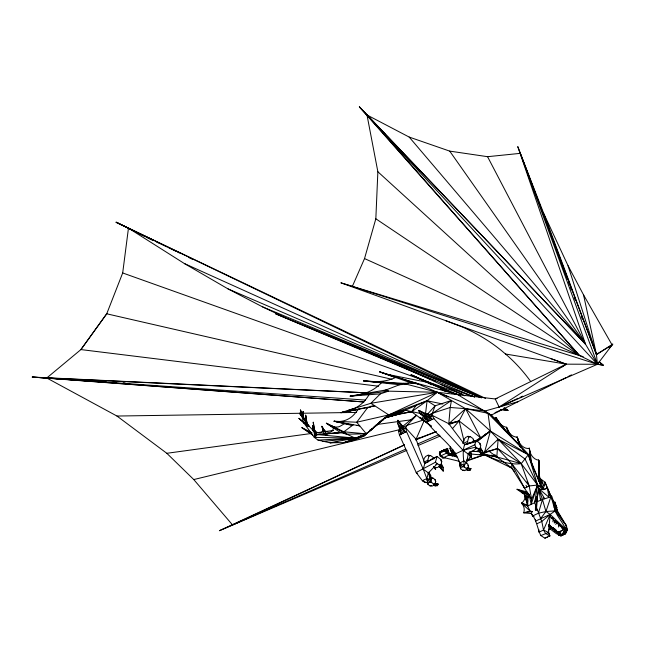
<?xml version="1.0" encoding="UTF-8"?>
<svg xmlns="http://www.w3.org/2000/svg" width="645" height="645" viewBox="0 0 645 645"><rect width="100%" height="100%" fill="white"/><g stroke="black" fill="none" stroke-linecap="round" stroke-linejoin="round"><path stroke-width="0.97" d="M430.812 478.606L430.852 476.01L428.957 472.172M435.625 467.649L435.601 469.383L433.827 467.335M441.414 463.82L443.309 467.649L443.26 471.116L439.14 466.335M470.35 451.774L471.487 454.072L471.439 457.531L467.907 453.443M480.565 447.493L482.46 451.323L482.412 454.79L478.872 450.694M538.414 481.17L538.696 460.103A9.675 6.635 64.6 0 1 529.722 451.065L529.666 450.734M536.632 501.907L536.527 507.978L535.415 510.042L537.454 510.606L535.463 507.252A13.553 2.354 -82.2 0 0 537.511 495.602L538.688 488.547A8.103 7.45 -50.9 0 0 547.444 487.862L548.895 497.174L538.688 488.547L536.922 499.996M535.415 510.042L535.463 507.252L536.527 507.978L537.511 495.602L534.85 501.705M528.062 493.409L527.626 506.059L530.069 511.042L532.254 511.541L531.287 513.533C536.737 520.015 537.317 528.344 540.808 535.576L544.912 538.164L547.5 537.035M538.486 466.093L538.696 460.103L539.938 483.952M352.38 286.332L364.53 258.572L375.833 218.792L377.865 171.755L366.997 114.979L409.172 137.062L449.71 151.115L487.564 156.687L520.305 153.357L543.896 213.89L596.44 354.54L597.431 364.28L499.109 407.035L495.223 398.957L437.294 392.281L385.823 391.096M403.004 433.327L397.788 423.459L404.786 432.481L403.327 427.087L397.941 420.338L397.788 423.459L401.23 434.174L399.916 428.643M552.902 521.773L553.378 519.201L553.12 519.797M555.111 520.338L554.458 520.692L554.297 523.055L555.724 521.313M558.562 527.021L558.731 524.659L559.36 524.272M302.699 418.081L303.134 411.542L303.634 418.718L302.699 418.081L303.231 417.734L303.134 411.542M424.918 418.629L426.853 422.015C438.044 437.439 458.885 448.251 460.675 468.826L462.731 470.326L464.698 470.632L466.585 469.737L466.496 468.544L464.432 467.036C463.747 459.821 461.997 451.774 464.618 444.631L448.783 423.725L432.182 415.324L430.03 416.299L418.742 410.454L419.54 413.131L428.627 421.177L427.627 419.516M529.118 494.159L531.158 504.382L531.585 499.319L529.214 485.951L521.216 463.658L490.426 431.062L465.577 408.68L437.294 392.281L415.791 383.017L379.607 371.842L395.393 377.527M514.242 471.285L511.816 468.117L496.803 456.95L498.125 439.213L528.368 454.685L541.268 486.378L543.356 488.523M538.736 529.416L538.841 532.246L543.542 530.021L548.589 532.48L549.846 535.922L548.589 532.48L550.161 514.412L555.168 510.864L556.772 507.389L554.805 501.947C551.854 512.211 562.198 520.265 565.512 529.045L565.536 533.762L560.836 535.995L556.111 533.504L549.185 528.215M460.675 468.826L460.586 467.625L462.465 466.73L466.617 462.796L468.197 454.04L463.046 450.283L433.964 418.645L432.182 415.324L432.36 413.292L435.093 405.818L451.435 400.481L450.218 407.479L448.783 423.725L459.111 420.951L465.577 408.68L484.951 411.034L517.983 401.714M560.836 535.995L565.536 533.762L565.834 531.085M566.229 527.521L566.431 525.731L556.232 509.018L557.095 511.533L556.772 507.389L554.547 502.89M425.555 413.461L427.087 400.771L437.294 392.281L484.951 411.034L491.232 415.13L528.368 454.685L533.496 468.367M404.294 445.018L232.539 524.949L193.766 479.558L166.821 453.298L116.947 416.041L46.763 377.986L80.907 349.582L106.731 313.801L122.687 272.956L128.46 228.128L151.93 239.706M537.011 499.206L537.511 495.602L534.681 502.713L541.784 521.45L543.542 530.021L545.509 533.351L549.613 535.939M554.869 529.206C554.111 530.432 555.684 529.682 554.482 528.932M554.958 521.402C553.547 521.023 555.635 520.088 554.619 520.571M555.006 529.489L554.345 529.948C555.2 532.464 558.401 530.633 557.635 532.318M540.824 498.537L540.526 500.302L538.688 488.547L544.614 498.722L543.275 497.585M314.542 436.189L313.236 422.257L315.728 435.98L314.542 436.189L314.857 434.593M555.571 509.01L555.168 510.864L566.431 525.731L567.358 529.892L565.536 533.762M470.761 454.007L479.259 454.773L484.54 452.266L497.545 448.525L521.216 463.658L537.591 485.048L543.058 489.668L545.049 482.17L539.905 478.413L544.058 485.919M448.356 396.86L437.294 392.281L388.766 414.928L366.368 433.867L355.161 438.116L317.147 434.561L309.092 426.216L304.23 419.572L300.385 410.002L304.15 419.605L305.641 421.886L300.385 410.002L303.448 422.386L314.308 437.391L318.033 440.108L330.03 442.793L344.172 442.599L352.235 440.624L352.388 440.051M363.595 435.802L363.433 436.375L352.235 440.624L348.582 441.236M400.343 413.106L400.19 413.679L384.42 418.097L374.753 426.321M423.547 460.828L424.249 458.281L425.821 456.313L428.167 455.193L430.634 455.58L433.206 457.458L433.803 459.022M428.03 462.175L427.78 460.296L428.949 456.055L428.167 455.193M401.23 434.174L399.763 428.78L398.546 431.279L399.449 435.012L416.194 472.511L435.44 462.215L437.012 456.555L440.874 459.377L441.769 461.731L440.978 464.553L439.414 466.529L437.068 467.641L434.601 467.262M430.965 477.743L431.586 478.429L430.965 480.694L429.707 482.267L427.829 483.161L427.917 484.363L429.981 485.862L431.948 486.169L433.827 485.274L435.085 483.702L435.706 481.436L434.996 479.558L432.932 478.05L430.965 477.743L429.707 478.34M446.88 449.702L448.283 451.774L447.695 449.444L447.082 448.993L446.34 449.339M445.848 451.113L447.259 450.444L447.751 448.678L439.817 451.798L439.39 453.338L440.277 456.12L442.849 457.998L445.018 457.853M455.362 452.943L453.427 452.984L450.855 451.105L449.96 448.323L450.387 446.783L450.573 448.509M454.161 453.58L456.781 456.91L453.564 455.12L454.257 452.621L455.209 454.91L452.153 455.789L444.671 450.831L439.39 453.338L441.212 455.676L443.792 457.555L459.522 461.36M462.884 443.639L464.053 439.398L465.625 437.431L467.972 436.31L470.439 436.697L473.011 438.576L473.906 440.93L473.124 440.075M467.956 444.236L467.585 441.414L468.754 437.173L467.972 436.31M466.585 469.737L467.835 468.165L468.464 465.9L467.746 464.021L465.69 462.513M473.624 451.202L476.083 451.589L478.437 450.468L478.324 448.976L475.752 447.098L474.857 444.744L475.639 441.914L474.857 441.059L464.618 444.631L466.424 444.494M478.437 450.468L480.001 448.501L480.791 445.671L479.896 443.325L477.316 441.438L474.857 441.059L472.503 442.172M482.597 452.089L484.54 452.266L490.426 431.062L488.015 413.268L457.297 394.369L411.131 374.882L431.771 384.791M548.468 530.142L549.879 528.981L549.193 524.337M531.383 513.347L532.504 516.032L538.381 513.243L542.477 499.496L538.688 488.547L539.655 491.297M531.158 504.382L537.591 485.048L528.368 454.685L491.232 415.13L486.169 412.502M546.073 485.08L551.032 496.4L545.936 511.517L540.454 518.806L535.753 521.039L535.358 519.346M505.503 354.008L566.246 364.167L597.431 364.28L597.963 362.7M307.447 425.926L305.649 415.187L306.27 424.297L307.447 425.926L305.649 415.187M555.192 531.303L556.337 530.327L555.917 531.182M556.24 532.125L556.941 531.359M563.125 527.763L563.601 528.199L563.021 528.965L564.117 529.295L557.288 532.947L560.827 534.818L564.73 532.81L560.827 534.818M562.456 527.86L562.658 527.328M564.351 533.141L564.544 529.077M508.542 466.037L511.816 468.117L531.585 499.319L537.591 485.048L525.054 459.047L498.125 439.213L484.54 452.266M543.542 530.021L550.161 514.412L545.936 511.517L542.477 499.496L551.781 496.529L554.531 503.898M424.2 420.532L416.065 439.237L424.813 463.513L423.241 469.165L426.821 478.574L427.829 483.161L422.354 480.694L416.194 472.511L417.662 473.583M466.916 460.627L468.681 459.788L470.334 456.338M106.78 313.672L80.907 349.582L378.534 386.218M404.786 432.481L397.941 420.338L398.376 422.185L397.941 420.338L403.883 428.74L405.665 427.901L406.89 425.402L416.533 415.396M433.214 484.5L435.149 485.911L437.375 485.685L438.278 484.113L435.044 483.25M465.956 469.052L467.883 470.463L470.116 470.237L471.011 468.665L466.972 467.593L469.157 468.673M565.423 533.06L567.358 529.892L566.649 528.215M555.732 524.393L557.143 522.184M557.135 522.66L556.998 522.087L557.474 522.523L557.03 522.732M469.891 451.597L468.197 454.04L477.034 448.033L475.252 448.622M563.238 532.504L562.44 533.657C565.181 533.27 564.077 529.658 563.537 531.786M385.13 417.799L394.748 415.146L411.599 411.76L416.122 405.487M562.126 366.884L566.246 364.167L341.02 282.873L597.431 364.28L612.75 344.116L596.44 354.54L517.83 146.738L585.483 344.14L597.431 364.28L603.365 365.207L599.197 361.7M428.038 420.532L426.853 422.015L433.964 418.645M430.409 417.557L432.182 415.324M358.378 409.277L355.54 412.744A44.376 30.42 64.6 0 1 339.746 421.467M481.694 453.435C494.199 458.918 507.131 465.424 521.216 463.658L528.368 454.685L488.015 413.268L465.577 408.68L450.218 407.479L432.36 413.292L428.796 414.985L418.742 410.454L421.911 412.647M609.493 348.002L612.75 344.116M550.628 358.531L566.246 364.167L499.109 407.035L518.185 398.263M423.467 416.71L421.499 418.984L419.274 417.363L421.935 418.5M452.669 428.393L459.111 420.951L480.598 437.697L490.426 431.062L528.368 454.685L522.684 449.404M427.208 414.501L435.093 405.818L427.087 400.771L388.766 414.928L356.717 422.225L334.094 421.217L352.009 425.482M354.186 439.116L357.83 438.495L360.724 436.012L352.235 440.624L355.161 438.116L314.308 437.391L317.147 434.561L342.068 432.472L331.191 433.521M380.332 393.885L350.122 396.127L385.944 389.975L388.443 391.16L380.332 393.885L370.883 403.278L340.891 412.655L359.225 409.277M550.137 516.443L564.343 529.601L564.714 529.271L557.288 532.947L548.895 526.36M448.783 423.725L465.577 408.68L480.598 437.697L476.276 441.422M365.078 434.545L367.311 432.642M369.545 430.747L371.77 428.852M369.779 430.175L371.963 429.135L363.433 436.375L361.611 436.681M566.923 529.964L567.358 529.892L565.512 529.045L550.161 514.412L541.784 521.45L537.083 523.676M375.971 425.16L377.567 424.402L368.682 431.803L371.963 429.135M381.429 420.492L383.17 419.661L373.931 427.232L377.567 424.402M402.037 426.925L416.396 415.203M477.163 441.591L490.426 431.062L487.934 432.642M352.235 440.624L353.533 439.616M353.654 409.849L340.891 412.655L367.755 407.463L356.717 422.225L366.368 433.867L363.433 436.375L384.42 418.097L400.19 413.679L411.599 411.76L413.203 410.543M383.17 419.661L379.171 422.668L388.766 414.928L405.165 410.204L427.087 400.771L442.873 404.012M476.445 441.535L490.426 431.062M343.067 432.392L353.541 424.587M428.643 415.96L451.435 400.481M407.672 412.082L411.599 411.76L427.087 400.771M420.492 413.485L405.165 410.204L400.19 413.679L399.827 412.736M549.621 526.247L550.241 525.901L550.04 525.385L549.209 525.143L550.258 525.756L549.258 525.965M553.821 529.537L552.773 528.715C554.853 526.36 550.58 529.19 551.201 527.481L551.628 526.634L550.145 526.659M556.337 530.98L556.192 530.222L555.16 530.408L556.038 531.037L555.2 530.295L556.312 530.327M556.53 521.652L555.845 522.168L556.369 522.716M557.965 524.079L558.884 523.837L557.941 522.958C556.974 524.417 557.038 522.982 558.304 523.264M551.636 527.271C551.822 527.989 551.451 525.353 550.499 526.844M552.757 528.569C554.7 528.457 551.402 526.731 552.273 528.328M561.714 526.457L562.182 526.892L561.529 527.529L562.206 528.005M561.69 527.126C562.077 526.489 561.166 528.561 562.787 527.9M302.666 418.097L303.134 417.775L303.529 418.774L299.562 413.235L301.949 416.259M484.605 434.746L486.266 433.69M568.051 265.716L596.44 354.54L612.081 344.914L583.556 294.902L568.051 265.716L543.896 213.89M474.728 441.253L480.598 437.697M344.873 423.459L341.076 425.7A16.351 11.207 64.6 0 1 333.191 426.506L330.74 425.369M357.83 438.495L366.368 433.867L343.858 431.795L326.362 423.225L340.544 432.618L346.841 434.174L366.368 433.867L364.723 434.649M491.232 415.13L566.125 377.559M567.906 376.664L571.47 374.874M566.246 364.167L495.223 398.957L497.126 398.433M304.15 419.605L309.092 426.216L308.624 426.442M313.615 431.408L313.027 425.45L312.454 430.167L316.751 434.754L324.096 434.093L327.176 435.504L321.895 426.297L324.096 434.093M387.048 417.267L388.685 416.493M396.441 414.34L394.748 415.146L396.578 414.388M403.327 427.087L406.89 425.402L423.66 419.943M399.449 435.012L406.56 431.642L405.665 427.901L403.697 428.191M423.862 462.151L427.78 460.296M463.666 443.268L467.585 441.414M450.855 451.105L453.113 450.033M456.781 456.91L449.081 455.048L446.501 453.169L444.671 450.831L445.098 449.291L452.153 455.789L451.903 452.5L453.233 451.863M442.849 457.998L450.017 454.596L449.541 453.379L447.445 452.717L445.098 449.291L447.549 449.38M453.427 452.984L454.362 452.54L451.79 450.662L449.96 448.323M455.999 453.628L474.857 444.744M435.802 464.36L437.375 463.618L428.393 472.922L426.821 478.574L427.917 484.363M463.715 465.158L459.579 463.037L460.272 465.811L459.958 466.94L460.586 467.625L459.579 463.037L464.045 460.917L466.617 462.796M479.259 454.773L497.545 448.525L511.711 463.707L524.514 488.184L529.214 485.951L537.591 485.048L541.268 486.378L543.372 488.41M554.644 521.225L555.111 520.999M549.572 525.611L549.991 525.353M556.063 522.531L556.53 522.313M551.144 526.844L551.612 526.626M551.725 527.892L552.217 527.658M548.629 529.577L549.879 528.981M552.717 528.078L553.184 527.86M553.297 529.126L554.918 529.15M540.808 535.576L548.589 532.48M554.869 530.359L555.361 530.125M561.714 527.771L562.19 527.554M557.441 531.786L557.909 531.561M563.408 528.384L562.964 528.844L563.601 528.86M544.912 538.164L549.846 535.922M564.343 529.601L565.512 529.045L566.431 525.731L565.391 524.595M447.082 448.993L447.751 448.678M562.682 527.973L562.238 528.013M406.963 450.291L219.437 530.682L404.463 444.84M416.315 439.342L419.048 438.068M416.17 439.495L418.911 438.221M450.532 454.411L452.274 453.604M450.25 454.499L452.024 453.685L452.153 455.789L449.541 453.379M519.999 397.425L522.724 396.175M540.454 518.806L550.161 514.412M495.038 412.679L502.108 409.494L508.042 410.43L504.358 407.745M405.165 410.204L392.305 415.888L396.965 412.566L384.42 418.097L388.766 414.928L370.883 403.278L437.294 392.281L403.173 383.324L363.482 380.873L399.521 384.734L406.479 384.194L363.482 380.873L381.461 382.759A80.625 55.268 64.6 0 1 359.08 394.587M219.437 530.682L405.729 449.178M417.702 443.937L438.89 434.674M527.167 491.99L517.024 489.265L526.957 494.03L528.449 493.385M418.049 445.534L440.213 436.028M500.262 410.293L502.108 409.494L500.246 410.067M543.058 489.668L547.444 487.862M537.277 501.641L542.477 499.496M347.703 441.511L344.172 442.599L355.161 438.116L343.817 432.747M415.517 439.979L436.084 431.739M384.114 390.685L401.343 384.033M344.172 442.599L346.744 441.623M436.133 431.674L416.065 439.237L405.665 427.901M467.044 460.99L484.379 454.773L496.803 456.95L521.216 463.658M449.025 424.499L459.111 420.951L464.069 441.091M464.86 449.678L463.046 450.283L475.752 447.098M466.851 459.345L468.681 459.788L484.379 454.773L511.816 468.117L511.711 463.707L529.214 485.951L527.062 481.541M471.632 442.446L464.618 444.631L477.316 441.438M557.449 523.192L558.272 523.297M550.064 526.038L549.411 526.014M558.868 524.506L559.554 524.506M561.303 526.667L560.827 526.699L561.271 526.667M564.093 529.287L563.149 529.094M468.754 437.173L470.439 436.697M428.949 456.055L430.634 455.58M478.324 448.976L480.001 448.501M435.44 462.215L439.301 465.029L440.978 464.553M466.496 468.544L467.835 468.165M431.586 478.429L432.932 478.05M462.731 470.326L464.078 469.947M427.2 482.476L424.934 482.573L422.354 480.694L426.821 478.574L429.707 482.267L431.682 482.573L433.738 484.081L435.085 483.702M429.981 485.862L431.32 485.483M451.532 422.975L459.111 420.951M348.389 410.309L354.573 408.285A62.234 42.667 64.6 0 0 369.005 394.724M193.766 479.558L399.094 429.78M443.696 449.96L445.453 449.549M443.228 450.178L444.994 449.767M441.688 450.911L444.332 450.291M442.986 450.718L441.22 451.129L442.857 451.194M441.575 451.387L439.817 451.798L440.277 456.12L447.445 452.717L446.969 451.5M538.381 513.243L545.936 511.517L555.168 510.864L557.433 511.646L564.375 523.2M426.418 414.243L428.377 413.84M340.891 412.655L374.785 405.818L370.214 406.382M353.154 438.011L355.161 438.116L330.03 442.793L337.843 442.139M366.94 407.858L370.802 407.14M447.195 449.525L448.299 450.67L446.59 449.815L448.283 451.774L447.195 449.525L447.695 449.444M532.254 511.541L523.708 512.823A13.553 11.013 -2.9 0 0 521.547 503.173A8.957 7.401 -18.6 0 0 524.732 495.166A8.103 0.919 43.7 0 0 528.078 497.045L517.024 489.265L527.683 493.691M166.821 453.298L311.575 433.448M316.566 432.763L322.556 431.94M325.556 431.529L333.538 430.433M377.462 424.41L411.405 419.758M388.443 391.16L350.122 396.127L359.926 395.046M363.844 394.619L365.804 394.401M322.702 441.503L355.161 438.116L344.156 437.753M326.62 433.867L342.229 432.464M556.337 521.829L555.877 522.144L556.232 522.619M557.635 532.262C559.239 531.851 556.014 530.65 556.966 532.06M425.458 418.742L421.499 418.984L431.432 426.232M314.308 437.391L316.268 437.278M318.033 440.108L355.161 438.116M403.173 383.324L415.791 383.017L457.297 394.369M116.947 416.041L356.5 412.421M554.426 507.373L556.772 507.389L554.232 504.027L545.049 482.17L545.815 484.355M446.034 450.395L447.259 450.444M400.553 431.368L398.546 431.279L400.327 430.433L399.457 426.764M404.56 431.553L406.56 431.642L423.241 469.165L428.393 472.922L431.279 479.566L426.821 478.574L430.965 480.694L431.682 482.573M366.892 392.813L32.25 377.067L363.772 401.98M367.763 392.91L46.763 377.986L363.885 401.94M96.992 381.147L32.25 377.067L365.57 400.077M103.023 381.526L106.038 381.711M113.069 382.154L116.084 382.34M123.114 382.783L125.122 382.912M468.286 468.464L471.011 468.665M434.641 483.847L438.278 484.113M471.906 451.129L480.654 451.911M531.287 513.533L523.708 512.823L530.069 511.042L521.547 503.173L527.658 505.108M501.56 409.76L508.042 410.43L503.842 408.092M434.625 483.911L436.423 484.121L435.907 483.742M554.434 528.908L553.708 529.416M464.432 467.036L462.465 466.73L459.579 463.037M596.52 364.07L603.365 365.207L599.689 362.522M407.519 383.219L408.43 383.372M352.831 425.12L334.094 421.217L340.899 422.394M334.094 421.217L359.725 425.853L357.072 425.313M526.957 494.03L528.916 494.393L522.176 493.022M388.653 374.632L427.329 382.292M106.731 313.801L392.023 379.316M453.782 393.498L460.651 395.071M482.565 453.637L496.803 456.95L494.86 454.636M452.564 452.185L452.492 451.484M554.144 507.301L554.7 507.446M552.442 517.975L551.701 517.975L551.814 518.604M559.513 524.522C558.554 523.877 558.796 525.715 558.707 524.772M552.467 517.927L551.701 518.016L551.838 518.556M341.02 282.873L583.193 356.661M491.248 455.144L496.803 456.95L488.789 451.008M532.504 516.032L534.02 516.556M445.824 320.702L462.908 327.209A258.46 202.111 -38.9 0 1 500.883 350.098L507.55 355.75A258.46 202.111 -38.9 0 1 530.738 381.566M122.687 272.956L461.989 394.055M493.03 455.572L496.803 456.95M441.083 384.557L471.697 396.288M430.666 379.308L275.721 313.841L480.477 397.473M228.024 288.904L262.628 306.907L481.436 397.828L228.024 288.904L184.365 263.539L128.46 228.128M373.81 354.847L390.136 361.724A258.621 25.421 27.1 0 1 434.593 381.542L443.986 385.904A258.621 25.421 27.1 0 1 464.876 395.796M471.906 395.853L474.647 397.006M275.721 313.841L474.543 396.965M432.521 380.099L435.302 381.268M448.38 391.926L411.131 374.882L455.354 394.168L449.21 391.7M411.131 374.882L442.865 388.895M444.679 389.693L447.396 390.894M430.409 420.33L419.54 413.131L421.282 413.913M364.53 258.572L579.436 355.468L597.431 364.28L517.83 146.738L567.544 279.535M184.365 263.539L481.484 397.691M525.127 504.841L521.547 503.173L527.626 506.059L534.681 502.713L537.591 485.048L539.115 489.563M485.516 398.384L116.084 222.227L144.948 236.449M262.628 306.907L285.743 317.937M481.533 397.578L116.084 222.227L153.236 240.254M440.745 389.104L445.227 391.257M157.767 242.447L166.829 246.85M168.643 247.728L175.892 251.244M177.706 252.122L179.512 253.001M188.574 257.395L193.105 259.596M554.966 521.362L554.442 520.805M156.445 241.931L158.251 242.826M146.754 237.336L153.067 240.448M419.54 413.131L432.182 419.484L428.796 414.985M312.801 435.198L301.876 427.643L311.954 432.771M557.449 532.383L561.198 534.479M301.876 427.643L311.97 434.037M333.9 428.103L326.362 423.225L346.841 434.174L343.858 431.795M375.833 218.792L579.436 355.468L366.997 114.979L585.483 344.14L487.564 156.687M418.742 410.454L432.182 419.484M309.092 426.216L303.448 422.386L305.391 423.902M478.364 450.137L482.412 454.79L479.412 448.638M411.599 411.76L431.134 426.022M439.221 466.464L443.26 471.116L440.269 464.964M549.097 525.836L550.677 527.07M467.601 468.117L470.116 470.237M434.867 483.565L437.375 485.685M549.782 495.344L551.032 496.4L555.168 510.864L554.232 504.027M304.464 423.475L298.974 418.347L305.053 423.499M298.974 418.347L304.625 423.201M527.602 497.65L524.732 495.166L527.562 505.18M377.865 171.755L579.436 355.468L359.354 106.836L585.483 344.14L449.71 151.115M552.757 518.153L553.225 518.596M559.828 524.707L560.771 525.578M466.722 469.358L467.883 470.463L467.278 468.544M433.988 484.806L435.149 485.911L434.545 483.992M549.677 494.497L551.781 496.529M499.923 423.636L500.391 424.104A13.876 9.514 64.6 0 0 506.478 427.28L511.275 436.584M549.637 494.973L551.032 496.4M479.678 448.469L482.46 451.323M470.1 452.645L471.487 454.072M440.535 464.795L443.309 467.649M428.07 473.156L430.852 476.01M385.597 134.813L359.354 106.836L597.431 364.28M387.669 137.014L395.248 145.093M397.312 147.294L400.755 150.97M404.205 154.639L405.584 156.114M407.648 158.315L410.405 161.25M417.291 168.595L420.048 171.538M541.752 480.412L539.905 478.413L543.009 482.976M425.99 418.315L428.627 421.177M467.407 458.401L468.681 459.788M467.835 465.214L468.464 465.9M441.769 461.731L440.987 460.869L440.874 459.377M435.706 481.436L434.996 479.558M426.893 422.233L428.619 424.176M409.172 137.062L585.483 344.14M299.562 413.235L303.634 418.718L303.231 417.734M302.9 417.936L303.529 418.774M493.32 418.234A6.716 4.604 64.6 0 0 495.812 417.509L504.721 429.61M564.504 531.391L564.706 531.843M468.826 453.927L471.439 457.531L469.302 453.137M433.513 466.496L435.601 469.383L434.311 466.746M306.036 424.41L307.214 426.039M499.819 424.313L495.812 417.509L502.132 426.925M508.582 431.828L508.969 432.4A11.054 7.579 64.6 0 0 517.145 437.052L520.975 447.033M307.633 424.918L306.633 423.402L307.649 424.91M495.812 417.509L501.068 425.716M560.15 526.215L560.449 525.764L560.191 526.344M555.103 529.392L554.305 528.876L553.668 529.319M327.176 435.504L321.895 426.297L323.242 430.981M527.626 500.286L524.732 495.166L527.602 504.317M507.986 432.416L508.905 434.141M527.884 501.157L524.732 495.166L527.771 504.35M526.006 485.306L526.868 487.064M523.651 486.419L524.514 488.184M429.086 475.954L430.376 478.59M518.701 441.599L518.822 441.857A11.239 7.7 64.6 0 0 529.384 448.259L531.923 464.932M508.994 434.424L506.478 427.28L510.187 435.286M397.941 420.338L398.699 422.024M533.842 469.278L541.268 486.378M556.474 509.365L557.433 511.646L556.192 508.325M506.478 427.28L509.84 435.44M556.433 509.808L557.095 511.533L556.409 508.655M568.6 282.357L569.664 285.179M570.365 287.065L571.422 289.887M574.244 297.426L575.3 300.248M581.298 316.252L582.354 319.082M530.964 497.529L531.585 499.319M520.596 447.114L517.145 437.052L518.967 443.696M519.934 445.566L517.145 437.052L519.999 446.404M315.018 433.795L315.728 435.98M314.776 432.65L313.027 425.45L313.139 428.07M554.805 501.947L555.95 506.736M479.187 448.614L479.799 451.178M440.245 465.795L440.648 467.504M451.532 450.863L451.903 452.5M583.556 294.902L596.44 354.54M548.831 524.643L549.725 529.553M539.284 474.978L539.454 476.002A45.98 31.524 64.6 0 0 543.13 488.225M313.236 422.257L314.865 432.835M530.69 459.724L529.384 448.259L529.585 453.193M453.314 452.677L453.564 455.12M530.392 458.845L529.384 448.259L530.182 460.199M479.896 443.325L480.001 444.816M439.301 465.029L439.414 466.529M433.738 484.081L433.827 485.274M539.357 476.913L538.696 460.103L538.849 479.67M539.551 481.75L539.623 483.685M528.231 493.215L528.287 497.843M323 430.191A7.079 4.854 64.6 0 1 318.969 432.997A7.079 4.854 64.6 0 1 313.905 429.046M395.627 377.478A92.211 63.218 64.6 0 1 373.407 381.485M333.457 427.917A8.272 5.676 64.6 0 1 324.258 430.078M556.562 510.558L557.014 509.558L556.562 510.558M559.667 533.012C560.416 535.406 561.634 532.052 559.667 533.012M558.626 523.764L558.449 523.369L558.626 523.764M559.86 533.6L558.659 535.326L560.723 533.06L559.86 533.6M432.311 458.788L424.813 463.513L437.012 456.555L432.311 458.788M559.892 525.344L559.199 525.336L559.86 525.353M417.879 383.912L411.655 383.114L379.607 371.842L417.879 383.912"/></g></svg>
